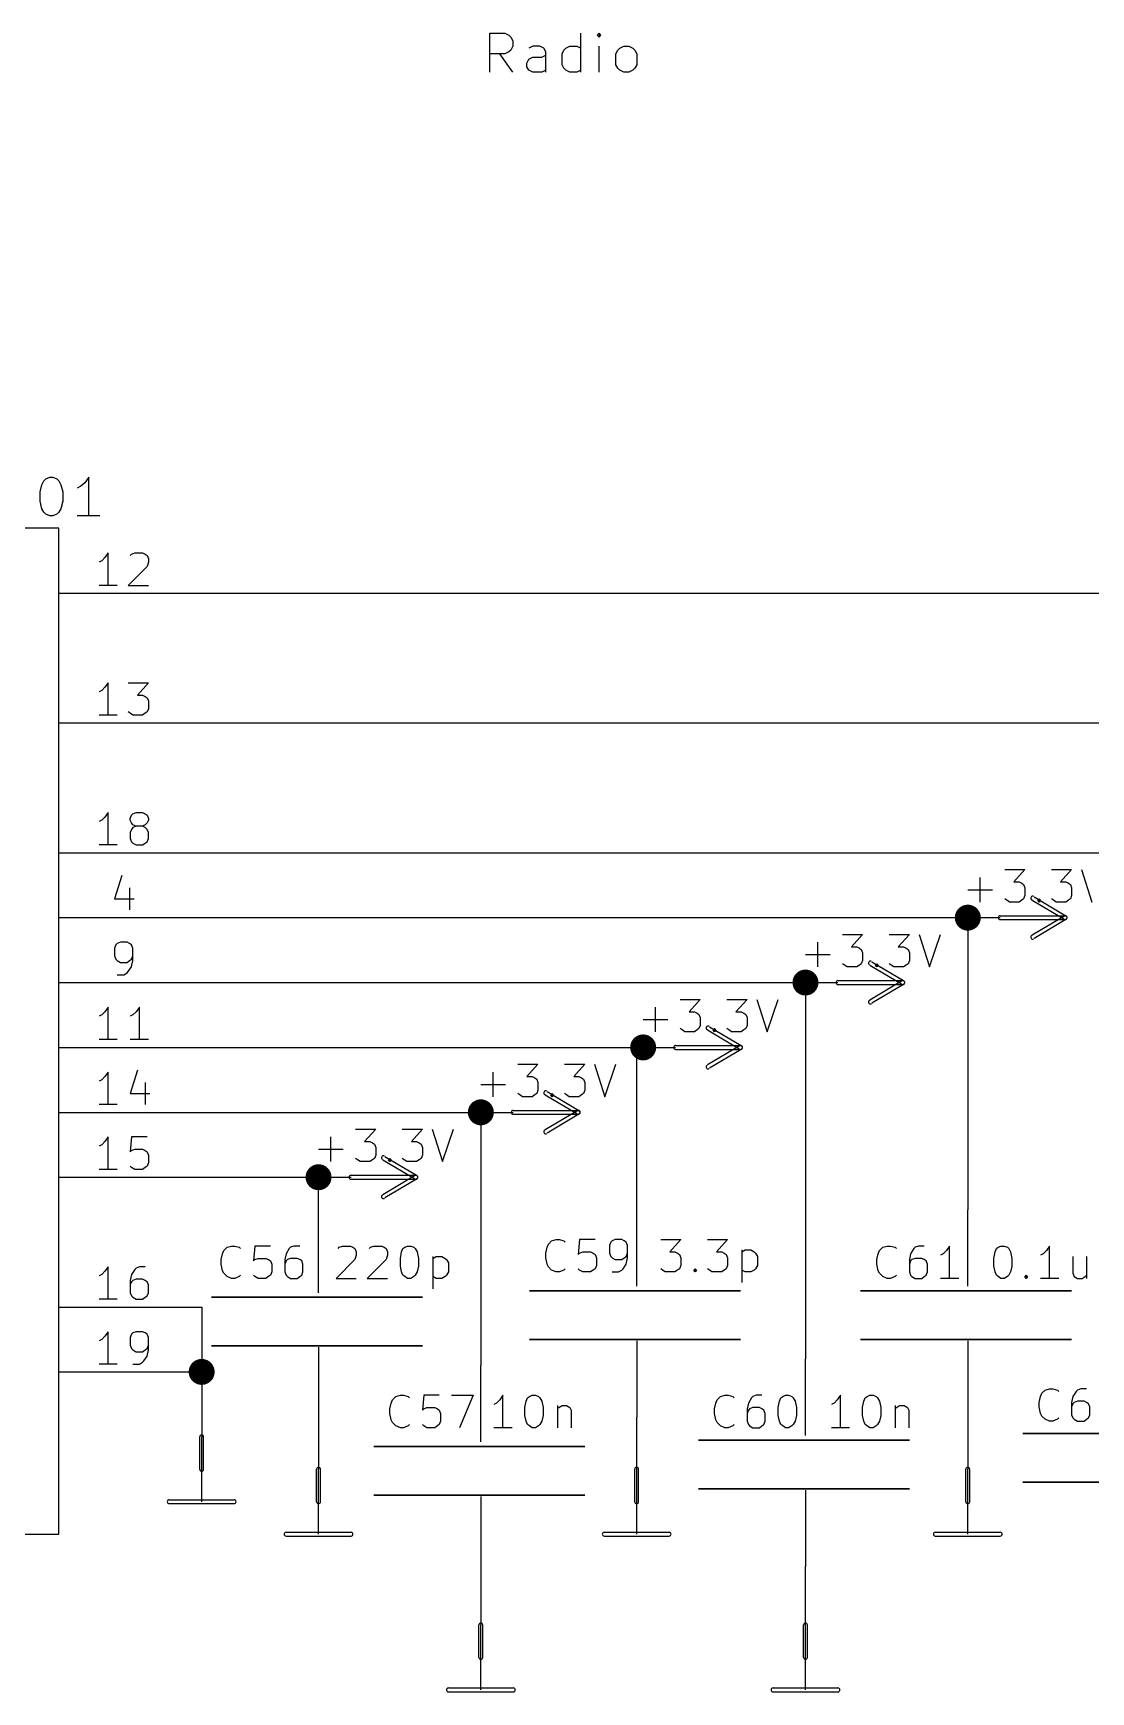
# Model space of a CAD drawing. Extents: x 12 to 829, y -582 to -12.
# Drawn here: x 515.4 to 556.8, y -83.6 to -18.7 of the extents above; entities that cross this region are included whole.
import ezdxf

# ---------------------------------------------------------------- set-up
doc = ezdxf.new("R2010")
doc.units = 0
doc.header["$MEASUREMENT"] = 0
doc.layers.add('BLACK', color=7, linetype='CONTINUOUS')

msp = doc.modelspace()

# ---------------------------------------------------------------- linework, layer by layer
at = {"layer": 'Black'}
for p, q in [((533.248, -20.2438), (533.248, -18.7198)), ((533.248, -18.7198), (533.832, -18.7198)), ((533.832, -18.7198), (533.984, -18.796)), ((533.984, -18.796), (534.06, -18.8722)), ((536.804, -20.2438), (536.804, -18.7198)), ((537.515, -18.7198), (537.439, -18.796)), ((537.439, -18.796), (537.515, -18.8722)), ((537.591, -18.796), (537.515, -18.7198)), ((537.515, -18.7198), (537.515, -18.8722)), ((537.515, -18.8722), (537.591, -18.796)), ((533.984, -19.4564), (533.832, -19.5326)), ((534.06, -19.3802), (533.984, -19.4564)), ((534.06, -18.8722), (534.137, -19.0246)), ((534.137, -19.2278), (534.06, -19.3802)), ((534.137, -19.0246), (534.137, -19.2278)), ((534.924, -19.2278), (534.772, -19.304)), ((535.203, -19.2278), (534.924, -19.2278)), ((535.356, -19.304), (535.203, -19.2278)), ((535.432, -19.4564), (535.356, -19.304)), ((535.432, -20.2438), (535.432, -19.4564)), ((536.067, -19.5326), (536.143, -19.3802)), ((536.143, -19.3802), (536.219, -19.304)), ((536.219, -19.304), (536.372, -19.2278)), ((536.372, -19.2278), (536.651, -19.2278)), ((536.651, -19.2278), (536.804, -19.304)), ((537.515, -20.2438), (537.515, -19.2278)), ((538.175, -19.5326), (538.251, -19.3802)), ((538.251, -19.3802), (538.328, -19.304)), ((538.328, -19.304), (538.48, -19.2278)), ((538.48, -19.2278), (538.683, -19.2278)), ((538.683, -19.2278), (538.836, -19.304)), ((538.836, -19.304), (538.912, -19.3802)), ((538.912, -19.3802), (538.988, -19.5326)), ((533.832, -19.5326), (533.248, -19.5326)), ((534.137, -20.2438), (533.629, -19.5326)), ((534.695, -19.8882), (534.772, -19.7358)), ((534.695, -20.0406), (534.695, -19.8882)), ((534.772, -20.1676), (534.695, -20.0406)), ((534.772, -19.7358), (534.924, -19.6596)), ((534.924, -19.6596), (535.28, -19.6596)), ((535.28, -19.6596), (535.432, -19.5834)), ((536.067, -19.9644), (536.067, -19.5326)), ((536.143, -20.0914), (536.067, -19.9644)), ((536.219, -20.1676), (536.143, -20.0914)), ((538.175, -19.9644), (538.175, -19.5326)), ((538.251, -20.0914), (538.175, -19.9644)), ((538.328, -20.1676), (538.251, -20.0914)), ((538.912, -20.0914), (538.836, -20.1676)), ((538.988, -19.9644), (538.912, -20.0914)), ((538.988, -19.5326), (538.988, -19.9644)), ((534.924, -20.2438), (534.772, -20.1676)), ((535.28, -20.2438), (534.924, -20.2438)), ((535.432, -20.1676), (535.28, -20.2438)), ((536.372, -20.2438), (536.219, -20.1676)), ((536.651, -20.2438), (536.372, -20.2438)), ((536.804, -20.1676), (536.651, -20.2438)), ((538.48, -20.2438), (538.328, -20.1676)), ((538.683, -20.2438), (538.48, -20.2438)), ((538.836, -20.1676), (538.683, -20.2438)), ((515.722, -36.3982), (515.798, -36.2458)), ((515.798, -36.2458), (515.874, -36.1696)), ((515.874, -36.1696), (516.026, -36.0934)), ((516.026, -36.0934), (516.153, -36.0934)), ((516.153, -36.0934), (516.306, -36.1696)), ((516.306, -36.1696), (516.382, -36.2458)), ((516.382, -36.2458), (516.458, -36.3982)), ((517.398, -36.322), (517.246, -36.449)), ((517.55, -36.0934), (517.398, -36.322)), ((517.55, -37.6174), (517.55, -36.0934)), ((515.645, -36.6776), (515.722, -36.3982)), ((515.645, -37.0332), (515.645, -36.6776)), ((516.458, -36.3982), (516.534, -36.6776)), ((516.534, -36.6776), (516.534, -37.0332)), ((517.246, -36.449), (517.093, -36.5252)), ((515.722, -37.338), (515.645, -37.0332)), ((515.798, -37.465), (515.722, -37.338)), ((515.874, -37.5412), (515.798, -37.465)), ((516.026, -37.6174), (515.874, -37.5412)), ((516.153, -37.6174), (516.026, -37.6174)), ((516.306, -37.5412), (516.153, -37.6174)), ((516.382, -37.465), (516.306, -37.5412)), ((516.458, -37.338), (516.382, -37.465)), ((516.534, -37.0332), (516.458, -37.338)), ((517.982, -37.6174), (517.093, -37.6174)), ((516.382, -38.1), (492.252, -38.1)), ((516.382, -77.47), (516.382, -38.1)), ((518.058, -39.37), (517.957, -39.4208)), ((518.185, -39.243), (518.058, -39.37)), ((518.312, -39.0652), (518.185, -39.243)), ((518.312, -40.3352), (518.312, -39.0652)), ((519.836, -39.5986), (519.1, -40.3352)), ((519.176, -39.1668), (519.227, -39.116)), ((519.227, -39.116), (519.354, -39.0652)), ((519.354, -39.0652), (519.659, -39.0652)), ((519.659, -39.0652), (519.76, -39.116)), ((519.76, -39.116), (519.836, -39.1668)), ((519.836, -39.1668), (519.887, -39.2938)), ((519.887, -39.4208), (519.836, -39.5986)), ((519.887, -39.2938), (519.887, -39.4208)), ((516.382, -40.64), (521.462, -40.64)), ((518.668, -40.3352), (517.957, -40.3352)), ((519.1, -40.3352), (519.887, -40.3352)), ((521.462, -40.64), (564.642, -40.64)), ((518.312, -44.1452), (518.185, -44.323)), ((518.312, -45.4152), (518.312, -44.1452)), ((519.1, -44.1452), (519.887, -44.1452)), ((519.887, -44.1452), (519.455, -44.6278)), ((518.058, -44.45), (517.957, -44.5008)), ((518.185, -44.323), (518.058, -44.45)), ((519.455, -44.6278), (519.659, -44.6278)), ((519.659, -44.6278), (519.76, -44.6786)), ((519.76, -44.6786), (519.836, -44.7294)), ((519.836, -44.7294), (519.887, -44.8564)), ((518.668, -45.4152), (517.957, -45.4152)), ((519.176, -45.339), (519.1, -45.2882)), ((519.278, -45.4152), (519.176, -45.339)), ((519.659, -45.4152), (519.278, -45.4152)), ((519.76, -45.339), (519.659, -45.4152)), ((519.836, -45.2882), (519.76, -45.339)), ((519.887, -45.1612), (519.836, -45.2882)), ((519.887, -44.8564), (519.887, -45.1612)), ((516.382, -45.72), (521.462, -45.72)), ((521.462, -45.72), (564.642, -45.72)), ((518.312, -49.2252), (518.185, -49.403)), ((518.312, -50.4952), (518.312, -49.2252)), ((519.176, -49.4538), (519.227, -49.3268)), ((519.227, -49.3268), (519.278, -49.276)), ((519.278, -49.276), (519.405, -49.2252)), ((519.405, -49.2252), (519.659, -49.2252)), ((519.659, -49.2252), (519.76, -49.276)), ((519.76, -49.276), (519.836, -49.3268)), ((519.836, -49.3268), (519.887, -49.4538)), ((518.058, -49.53), (517.957, -49.5808)), ((518.185, -49.403), (518.058, -49.53)), ((519.176, -49.53), (519.176, -49.4538)), ((519.227, -49.6316), (519.176, -49.53)), ((519.227, -49.8856), (519.176, -50.0126)), ((519.278, -49.7078), (519.227, -49.6316)), ((519.278, -49.8094), (519.227, -49.8856)), ((519.405, -49.7586), (519.278, -49.7078)), ((519.405, -49.7586), (519.278, -49.8094)), ((519.659, -49.7586), (519.405, -49.7586)), ((519.76, -49.7078), (519.659, -49.7586)), ((519.76, -49.8094), (519.659, -49.7586)), ((519.836, -49.6316), (519.76, -49.7078)), ((519.836, -49.8856), (519.76, -49.8094)), ((519.887, -49.53), (519.836, -49.6316)), ((519.887, -50.0126), (519.836, -49.8856)), ((519.887, -49.4538), (519.887, -49.53)), ((518.668, -50.4952), (517.957, -50.4952)), ((519.176, -50.0126), (519.176, -50.2412)), ((519.176, -50.2412), (519.227, -50.3682)), ((519.227, -50.3682), (519.278, -50.419)), ((519.278, -50.419), (519.405, -50.4952)), ((519.405, -50.4952), (519.659, -50.4952)), ((519.659, -50.4952), (519.76, -50.419)), ((519.76, -50.419), (519.836, -50.3682)), ((519.836, -50.3682), (519.887, -50.2412)), ((519.887, -50.2412), (519.887, -50.0126)), ((516.382, -50.8), (521.462, -50.8)), ((521.462, -50.8), (559.562, -50.8)), ((518.846, -51.689), (518.566, -52.6034)), ((552.425, -52.7304), (552.425, -51.7652)), ((553.39, -51.4604), (554.177, -51.4604)), ((554.177, -51.4604), (553.745, -51.943)), ((555.219, -51.4604), (556.006, -51.4604)), ((556.006, -51.4604), (555.574, -51.943)), ((556.387, -51.4604), (556.793, -52.7304)), ((519.151, -52.1716), (519.151, -53.0352)), ((551.942, -52.2478), (552.907, -52.2478)), ((553.745, -51.943), (553.949, -51.943)), ((553.949, -51.943), (554.05, -51.9938)), ((554.05, -51.9938), (554.126, -52.0446)), ((554.126, -52.0446), (554.177, -52.1716)), ((554.177, -52.4764), (554.126, -52.6034)), ((554.177, -52.1716), (554.177, -52.4764)), ((554.533, -52.5272), (555.777, -53.2638)), ((555.574, -51.943), (555.777, -51.943)), ((555.777, -51.943), (555.879, -51.9938)), ((555.879, -51.9938), (555.955, -52.0446)), ((555.955, -52.0446), (556.006, -52.1716)), ((556.006, -52.4764), (555.955, -52.6034)), ((556.006, -52.1716), (556.006, -52.4764)), ((518.566, -52.6034), (519.328, -52.6034)), ((553.466, -52.6542), (553.39, -52.6034)), ((553.568, -52.7304), (553.466, -52.6542)), ((553.949, -52.7304), (553.568, -52.7304)), ((554.05, -52.6542), (553.949, -52.7304)), ((554.126, -52.6034), (554.05, -52.6542)), ((554.457, -52.6542), (555.701, -53.3908)), ((554.685, -52.6542), (554.736, -52.6034)), ((554.736, -52.7304), (554.685, -52.6542)), ((554.736, -52.6034), (554.787, -52.6542)), ((554.736, -52.6034), (554.736, -52.7304)), ((554.787, -52.6542), (554.736, -52.7304)), ((555.295, -52.6542), (555.219, -52.6034)), ((555.396, -52.7304), (555.295, -52.6542)), ((555.777, -52.7304), (555.396, -52.7304)), ((555.879, -52.6542), (555.777, -52.7304)), ((555.955, -52.6034), (555.879, -52.6542)), ((516.382, -53.34), (521.462, -53.34)), ((521.462, -53.34), (553.212, -53.34)), ((551.942, -53.34), (551.942, -64.77)), ((553.212, -53.2638), (555.752, -53.2638)), ((553.212, -53.4162), (555.752, -53.4162)), ((555.701, -53.2892), (554.457, -54.0258)), ((555.777, -53.4162), (554.533, -54.1528)), ((518.617, -54.4068), (518.566, -54.5338)), ((518.566, -54.5338), (518.566, -54.8386)), ((518.668, -54.356), (518.617, -54.4068)), ((518.795, -54.3052), (518.668, -54.356)), ((519.049, -54.3052), (518.795, -54.3052)), ((519.151, -54.356), (519.049, -54.3052)), ((519.227, -54.4068), (519.151, -54.356)), ((519.278, -54.5338), (519.227, -54.4068)), ((519.278, -55.0164), (519.278, -54.5338)), ((546.075, -55.2704), (546.075, -54.3052)), ((547.04, -54.0004), (547.827, -54.0004)), ((547.827, -54.0004), (547.395, -54.483)), ((547.395, -54.483), (547.599, -54.483)), ((547.599, -54.483), (547.7, -54.5338)), ((547.7, -54.5338), (547.776, -54.5846)), ((548.869, -54.0004), (549.656, -54.0004)), ((549.656, -54.0004), (549.224, -54.483)), ((549.224, -54.483), (549.427, -54.483)), ((549.427, -54.483), (549.529, -54.5338)), ((549.529, -54.5338), (549.605, -54.5846)), ((550.037, -54.0004), (550.443, -55.2704)), ((550.443, -55.2704), (550.875, -54.0004)), ((518.566, -54.8386), (518.617, -54.9656)), ((518.617, -54.9656), (518.668, -55.0164)), ((518.668, -55.0164), (518.795, -55.0926)), ((518.795, -55.0926), (519.049, -55.0926)), ((519.049, -55.0926), (519.151, -55.0164)), ((519.151, -55.0164), (519.227, -54.9656)), ((519.227, -54.9656), (519.278, -54.8386)), ((519.227, -55.2704), (519.278, -55.0164)), ((545.592, -54.7878), (546.557, -54.7878)), ((547.116, -55.1942), (547.04, -55.1434)), ((547.776, -55.1434), (547.7, -55.1942)), ((547.776, -54.5846), (547.827, -54.7116)), ((547.827, -55.0164), (547.776, -55.1434)), ((547.827, -54.7116), (547.827, -55.0164)), ((548.183, -55.0672), (549.427, -55.8038)), ((548.335, -55.1942), (548.386, -55.1434)), ((548.386, -55.1434), (548.437, -55.1942)), ((548.386, -55.1434), (548.386, -55.2704)), ((548.945, -55.1942), (548.869, -55.1434)), ((549.605, -55.1434), (549.529, -55.1942)), ((549.605, -54.5846), (549.656, -54.7116)), ((549.656, -55.0164), (549.605, -55.1434)), ((549.656, -54.7116), (549.656, -55.0164)), ((518.668, -55.5752), (518.922, -55.5752)), ((518.922, -55.5752), (519.049, -55.499)), ((519.049, -55.499), (519.1, -55.4482)), ((519.1, -55.4482), (519.227, -55.2704)), ((546.862, -55.8038), (549.402, -55.8038)), ((547.218, -55.2704), (547.116, -55.1942)), ((547.599, -55.2704), (547.218, -55.2704)), ((547.7, -55.1942), (547.599, -55.2704)), ((548.107, -55.1942), (549.351, -55.9308)), ((549.351, -55.8292), (548.107, -56.5658)), ((548.386, -55.2704), (548.335, -55.1942)), ((548.437, -55.1942), (548.386, -55.2704)), ((549.046, -55.2704), (548.945, -55.1942)), ((549.427, -55.2704), (549.046, -55.2704)), ((549.529, -55.1942), (549.427, -55.2704)), ((516.382, -55.88), (521.462, -55.88)), ((521.462, -55.88), (546.862, -55.88)), ((545.592, -55.88), (545.592, -70.612)), ((546.862, -55.9562), (549.402, -55.9562)), ((549.427, -55.9562), (548.183, -56.6928)), ((518.185, -57.023), (518.058, -57.15)), ((518.312, -56.8452), (518.185, -57.023)), ((518.312, -58.1152), (518.312, -56.8452)), ((519.405, -57.023), (519.278, -57.15)), ((519.532, -56.8452), (519.405, -57.023)), ((519.532, -58.1152), (519.532, -56.8452)), ((539.725, -57.8104), (539.725, -56.8452)), ((540.69, -56.5404), (541.477, -56.5404)), ((541.477, -56.5404), (541.045, -57.023)), ((541.045, -57.023), (541.249, -57.023)), ((541.249, -57.023), (541.35, -57.0738)), ((541.35, -57.0738), (541.426, -57.1246)), ((541.426, -57.1246), (541.477, -57.2516)), ((542.519, -56.5404), (543.306, -56.5404)), ((543.306, -56.5404), (542.874, -57.023)), ((542.874, -57.023), (543.077, -57.023)), ((543.077, -57.023), (543.179, -57.0738)), ((543.179, -57.0738), (543.255, -57.1246)), ((543.255, -57.1246), (543.306, -57.2516)), ((543.687, -56.5404), (544.093, -57.8104)), ((544.093, -57.8104), (544.525, -56.5404)), ((518.058, -57.15), (517.957, -57.2008)), ((519.278, -57.15), (519.176, -57.2008)), ((539.242, -57.3278), (540.207, -57.3278)), ((540.766, -57.7342), (540.69, -57.6834)), ((540.868, -57.8104), (540.766, -57.7342)), ((541.35, -57.7342), (541.249, -57.8104)), ((541.426, -57.6834), (541.35, -57.7342)), ((541.477, -57.5564), (541.426, -57.6834)), ((541.477, -57.2516), (541.477, -57.5564)), ((541.757, -57.7342), (543.001, -58.4708)), ((541.833, -57.6072), (543.077, -58.3438)), ((541.985, -57.7342), (542.036, -57.6834)), ((542.036, -57.8104), (541.985, -57.7342)), ((542.036, -57.6834), (542.087, -57.7342)), ((542.036, -57.6834), (542.036, -57.8104)), ((542.087, -57.7342), (542.036, -57.8104)), ((542.595, -57.7342), (542.519, -57.6834)), ((542.696, -57.8104), (542.595, -57.7342)), ((543.179, -57.7342), (543.077, -57.8104)), ((543.255, -57.6834), (543.179, -57.7342)), ((543.306, -57.5564), (543.255, -57.6834)), ((543.306, -57.2516), (543.306, -57.5564)), ((516.382, -58.42), (521.462, -58.42)), ((518.668, -58.1152), (517.957, -58.1152)), ((519.887, -58.1152), (519.176, -58.1152)), ((521.462, -58.42), (540.512, -58.42)), ((538.988, -64.77), (538.988, -58.42)), ((538.988, -58.42), (539.242, -58.42)), ((540.512, -58.3438), (543.052, -58.3438)), ((541.249, -57.8104), (540.868, -57.8104)), ((543.001, -58.3692), (541.757, -59.1058)), ((543.077, -57.8104), (542.696, -57.8104)), ((540.512, -58.4962), (543.052, -58.4962)), ((543.077, -58.4962), (541.833, -59.2328)), ((518.058, -59.69), (517.957, -59.7408)), ((518.185, -59.563), (518.058, -59.69)), ((518.312, -59.3852), (518.185, -59.563)), ((518.312, -60.6552), (518.312, -59.3852)), ((519.455, -59.309), (519.176, -60.2234)), ((533.375, -60.3504), (533.375, -59.3852)), ((534.34, -59.0804), (535.127, -59.0804)), ((535.127, -59.0804), (534.695, -59.563)), ((534.695, -59.563), (534.899, -59.563)), ((534.899, -59.563), (535, -59.6138)), ((535, -59.6138), (535.076, -59.6646)), ((535.076, -59.6646), (535.127, -59.7916)), ((536.169, -59.0804), (536.956, -59.0804)), ((536.956, -59.0804), (536.524, -59.563)), ((536.524, -59.563), (536.727, -59.563)), ((536.727, -59.563), (536.829, -59.6138)), ((536.829, -59.6138), (536.905, -59.6646)), ((536.905, -59.6646), (536.956, -59.7916)), ((537.337, -59.0804), (537.743, -60.3504)), ((537.743, -60.3504), (538.175, -59.0804)), ((519.176, -60.2234), (519.938, -60.2234)), ((519.76, -59.7916), (519.76, -60.6552)), ((532.892, -59.8678), (533.857, -59.8678)), ((534.416, -60.2742), (534.34, -60.2234)), ((534.518, -60.3504), (534.416, -60.2742)), ((534.899, -60.3504), (534.518, -60.3504)), ((535, -60.2742), (534.899, -60.3504)), ((535.076, -60.2234), (535, -60.2742)), ((535.127, -60.0964), (535.076, -60.2234)), ((535.127, -59.7916), (535.127, -60.0964)), ((535.407, -60.2742), (536.651, -61.0108)), ((535.483, -60.1472), (536.727, -60.8838)), ((535.635, -60.2742), (535.686, -60.2234)), ((535.686, -60.3504), (535.635, -60.2742)), ((535.686, -60.2234), (535.737, -60.2742)), ((535.686, -60.2234), (535.686, -60.3504)), ((535.737, -60.2742), (535.686, -60.3504)), ((536.245, -60.2742), (536.169, -60.2234)), ((536.346, -60.3504), (536.245, -60.2742)), ((536.727, -60.3504), (536.346, -60.3504)), ((536.829, -60.2742), (536.727, -60.3504)), ((536.905, -60.2234), (536.829, -60.2742)), ((536.956, -60.0964), (536.905, -60.2234)), ((536.956, -59.7916), (536.956, -60.0964)), ((516.382, -60.96), (521.462, -60.96)), ((518.668, -60.6552), (517.957, -60.6552)), ((521.462, -60.96), (534.162, -60.96)), ((532.892, -60.96), (532.892, -70.866)), ((534.162, -60.8838), (536.702, -60.8838)), ((536.651, -60.9092), (535.407, -61.6458)), ((527.99, -61.6204), (528.777, -61.6204)), ((528.777, -61.6204), (528.345, -62.103)), ((529.819, -61.6204), (530.606, -61.6204)), ((530.606, -61.6204), (530.174, -62.103)), ((530.987, -61.6204), (531.393, -62.8904)), ((531.393, -62.8904), (531.825, -61.6204)), ((534.162, -61.0362), (536.702, -61.0362)), ((536.727, -61.0362), (535.483, -61.7728)), ((518.058, -62.23), (517.957, -62.2808)), ((518.185, -62.103), (518.058, -62.23)), ((518.312, -61.9252), (518.185, -62.103)), ((518.312, -63.1952), (518.312, -61.9252)), ((519.227, -61.9252), (519.176, -62.5094)), ((519.836, -61.9252), (519.227, -61.9252)), ((527.025, -62.8904), (527.025, -61.9252)), ((528.345, -62.103), (528.549, -62.103)), ((528.549, -62.103), (528.65, -62.1538)), ((528.65, -62.1538), (528.726, -62.2046)), ((528.726, -62.2046), (528.777, -62.3316)), ((530.174, -62.103), (530.377, -62.103)), ((530.377, -62.103), (530.479, -62.1538)), ((530.479, -62.1538), (530.555, -62.2046)), ((530.555, -62.2046), (530.606, -62.3316)), ((519.176, -62.5094), (519.227, -62.4586)), ((519.227, -62.4586), (519.354, -62.4078)), ((519.354, -62.4078), (519.659, -62.4078)), ((519.659, -62.4078), (519.76, -62.4586)), ((519.76, -62.4586), (519.836, -62.5094)), ((519.836, -62.5094), (519.887, -62.6364)), ((519.887, -62.9412), (519.836, -63.0682)), ((519.887, -62.6364), (519.887, -62.9412)), ((526.542, -62.4078), (527.507, -62.4078)), ((528.066, -62.8142), (527.99, -62.7634)), ((528.168, -62.8904), (528.066, -62.8142)), ((528.549, -62.8904), (528.168, -62.8904)), ((528.65, -62.8142), (528.549, -62.8904)), ((528.726, -62.7634), (528.65, -62.8142)), ((528.777, -62.6364), (528.726, -62.7634)), ((528.777, -62.3316), (528.777, -62.6364)), ((529.057, -62.8142), (530.301, -63.5508)), ((529.133, -62.6872), (530.377, -63.4238)), ((529.285, -62.8142), (529.336, -62.7634)), ((529.336, -62.8904), (529.285, -62.8142)), ((529.336, -62.7634), (529.387, -62.8142)), ((529.336, -62.7634), (529.336, -62.8904)), ((529.387, -62.8142), (529.336, -62.8904)), ((529.895, -62.8142), (529.819, -62.7634)), ((529.996, -62.8904), (529.895, -62.8142)), ((530.377, -62.8904), (529.996, -62.8904)), ((530.479, -62.8142), (530.377, -62.8904)), ((530.555, -62.7634), (530.479, -62.8142)), ((530.606, -62.6364), (530.555, -62.7634)), ((530.606, -62.3316), (530.606, -62.6364)), ((516.382, -63.5), (521.462, -63.5)), ((518.668, -63.1952), (517.957, -63.1952)), ((519.227, -63.119), (519.176, -63.0682)), ((519.354, -63.1952), (519.227, -63.119)), ((519.659, -63.1952), (519.354, -63.1952)), ((519.76, -63.119), (519.659, -63.1952)), ((519.836, -63.0682), (519.76, -63.119)), ((521.462, -63.5), (527.812, -63.5)), ((526.542, -65.024), (526.542, -63.5)), ((527.812, -63.4238), (530.352, -63.4238)), ((527.812, -63.5762), (530.352, -63.5762)), ((530.301, -63.4492), (529.057, -64.1858)), ((530.377, -63.5762), (529.133, -64.3128)), ((538.988, -67.7672), (538.988, -64.77)), ((551.942, -67.7672), (551.942, -64.77)), ((526.542, -68.0212), (526.542, -65.024)), ((522.961, -66.2432), (523.138, -66.1924)), ((523.138, -66.1924), (523.265, -66.1924)), ((523.265, -66.1924), (523.443, -66.2432)), ((524.053, -66.1924), (524.002, -66.7766)), ((524.662, -66.1924), (524.053, -66.1924)), ((525.577, -66.1924), (525.45, -66.2432)), ((525.805, -66.1924), (525.577, -66.1924)), ((527.355, -66.2432), (527.482, -66.1924)), ((527.482, -66.1924), (527.787, -66.1924)), ((527.787, -66.1924), (527.888, -66.2432)), ((528.574, -66.2432), (528.701, -66.1924)), ((528.701, -66.1924), (529.006, -66.1924)), ((529.006, -66.1924), (529.107, -66.2432)), ((529.92, -66.2432), (530.022, -66.1924)), ((530.022, -66.1924), (530.149, -66.1924)), ((530.149, -66.1924), (530.276, -66.2432)), ((535.483, -66.2432), (535.534, -66.1162)), ((535.534, -66.1162), (535.661, -65.9892)), ((535.661, -65.9892), (535.838, -65.9384)), ((535.838, -65.9384), (535.965, -65.9384)), ((535.965, -65.9384), (536.143, -65.9892)), ((536.143, -65.9892), (536.194, -66.04)), ((536.753, -65.9384), (536.702, -66.5226)), ((537.362, -65.9384), (536.753, -65.9384)), ((537.972, -66.04), (537.921, -66.167)), ((537.921, -66.167), (537.921, -66.4718)), ((538.023, -65.9892), (537.972, -66.04)), ((538.15, -65.9384), (538.023, -65.9892)), ((538.404, -65.9384), (538.15, -65.9384)), ((538.505, -65.9892), (538.404, -65.9384)), ((538.582, -66.04), (538.505, -65.9892)), ((538.632, -66.167), (538.582, -66.04)), ((538.632, -66.6496), (538.632, -66.167)), ((539.928, -65.9384), (540.715, -65.9384)), ((540.715, -65.9384), (540.283, -66.421)), ((541.757, -65.9384), (542.544, -65.9384)), ((542.544, -65.9384), (542.112, -66.421)), ((548.615, -66.2432), (548.792, -66.1924)), ((548.792, -66.1924), (548.919, -66.1924)), ((548.919, -66.1924), (549.097, -66.2432)), ((550.012, -66.1924), (549.885, -66.2432)), ((550.24, -66.1924), (550.012, -66.1924)), ((551.231, -66.1924), (551.104, -66.3702)), ((551.231, -67.4624), (551.231, -66.1924)), ((553.136, -66.2432), (553.237, -66.1924)), ((553.237, -66.1924), (553.364, -66.1924)), ((553.364, -66.1924), (553.491, -66.2432)), ((555.142, -66.1924), (555.015, -66.3702)), ((555.142, -67.4624), (555.142, -66.1924)), ((522.732, -66.7258), (522.783, -66.4972)), ((522.732, -66.9036), (522.732, -66.7258)), ((522.783, -66.4972), (522.834, -66.3702)), ((522.834, -66.3702), (522.961, -66.2432)), ((523.443, -66.2432), (523.494, -66.294)), ((524.002, -66.7766), (524.053, -66.7258)), ((524.053, -66.7258), (524.18, -66.675)), ((524.18, -66.675), (524.485, -66.675)), ((524.485, -66.675), (524.586, -66.7258)), ((524.586, -66.7258), (524.662, -66.7766)), ((524.662, -66.7766), (524.713, -66.9036)), ((525.272, -66.4972), (525.221, -66.7258)), ((525.221, -66.7258), (525.221, -67.2084)), ((525.272, -66.7766), (525.221, -66.9036)), ((525.399, -66.294), (525.272, -66.4972)), ((525.323, -66.7258), (525.272, -66.7766)), ((525.45, -66.675), (525.323, -66.7258)), ((525.45, -66.2432), (525.399, -66.294)), ((525.704, -66.675), (525.45, -66.675)), ((525.805, -66.7258), (525.704, -66.675)), ((525.882, -66.7766), (525.805, -66.7258)), ((525.932, -66.9036), (525.882, -66.7766)), ((527.964, -66.7258), (527.228, -67.4624)), ((527.304, -66.294), (527.355, -66.2432)), ((527.888, -66.2432), (527.964, -66.294)), ((527.964, -66.294), (528.015, -66.421)), ((528.015, -66.548), (527.964, -66.7258)), ((528.015, -66.421), (528.015, -66.548)), ((529.184, -66.7258), (528.447, -67.4624)), ((528.523, -66.294), (528.574, -66.2432)), ((529.107, -66.2432), (529.184, -66.294)), ((529.184, -66.294), (529.234, -66.421)), ((529.234, -66.548), (529.184, -66.7258)), ((529.234, -66.421), (529.234, -66.548)), ((529.742, -66.675), (529.793, -66.421)), ((529.742, -66.9798), (529.742, -66.675)), ((529.793, -66.421), (529.844, -66.294)), ((529.844, -66.294), (529.92, -66.2432)), ((530.276, -66.2432), (530.327, -66.294)), ((530.327, -66.294), (530.403, -66.421)), ((530.403, -66.421), (530.454, -66.675)), ((530.454, -66.675), (530.454, -66.9798)), ((531.012, -66.5988), (531.012, -67.8688)), ((531.012, -66.675), (531.139, -66.5988)), ((531.139, -66.5988), (531.368, -66.5988)), ((531.368, -66.5988), (531.495, -66.675)), ((531.495, -66.675), (531.546, -66.7258)), ((531.546, -66.7258), (531.622, -66.8528)), ((531.622, -66.8528), (531.622, -67.2084)), ((535.432, -66.4718), (535.483, -66.2432)), ((535.432, -66.6496), (535.432, -66.4718)), ((535.483, -66.9036), (535.432, -66.6496)), ((536.702, -66.5226), (536.753, -66.4718)), ((536.753, -66.4718), (536.88, -66.421)), ((536.88, -66.421), (537.185, -66.421)), ((537.185, -66.421), (537.286, -66.4718)), ((537.286, -66.4718), (537.362, -66.5226)), ((537.362, -66.5226), (537.413, -66.6496)), ((537.413, -66.6496), (537.413, -66.9544)), ((537.921, -66.4718), (537.972, -66.5988)), ((537.972, -66.5988), (538.023, -66.6496)), ((538.023, -66.6496), (538.15, -66.7258)), ((538.15, -66.7258), (538.404, -66.7258)), ((538.404, -66.7258), (538.505, -66.6496)), ((538.505, -66.6496), (538.582, -66.5988)), ((538.582, -66.5988), (538.632, -66.4718)), ((538.582, -66.9036), (538.632, -66.6496)), ((540.283, -66.421), (540.487, -66.421)), ((540.487, -66.421), (540.588, -66.4718)), ((540.588, -66.4718), (540.664, -66.5226)), ((540.664, -66.5226), (540.715, -66.6496)), ((540.715, -66.6496), (540.715, -66.9544)), ((542.112, -66.421), (542.315, -66.421)), ((542.315, -66.421), (542.417, -66.4718)), ((542.417, -66.4718), (542.493, -66.5226)), ((542.493, -66.5226), (542.544, -66.6496)), ((542.544, -66.6496), (542.544, -66.9544)), ((543.103, -66.3448), (543.103, -67.6148)), ((543.103, -66.421), (543.23, -66.3448)), ((543.23, -66.3448), (543.458, -66.3448)), ((543.458, -66.3448), (543.585, -66.421)), ((543.585, -66.421), (543.636, -66.4718)), ((543.636, -66.4718), (543.712, -66.5988)), ((543.712, -66.5988), (543.712, -66.9544)), ((548.386, -66.7258), (548.437, -66.4972)), ((548.386, -66.9036), (548.386, -66.7258)), ((548.437, -66.4972), (548.488, -66.3702)), ((548.488, -66.3702), (548.615, -66.2432)), ((549.097, -66.2432), (549.148, -66.294)), ((549.707, -66.4972), (549.656, -66.7258)), ((549.656, -66.7258), (549.656, -67.2084)), ((549.707, -66.7766), (549.656, -66.9036)), ((549.834, -66.294), (549.707, -66.4972)), ((549.758, -66.7258), (549.707, -66.7766)), ((549.885, -66.675), (549.758, -66.7258)), ((549.885, -66.2432), (549.834, -66.294)), ((550.139, -66.675), (549.885, -66.675)), ((550.24, -66.7258), (550.139, -66.675)), ((550.316, -66.7766), (550.24, -66.7258)), ((550.367, -66.9036), (550.316, -66.7766)), ((550.977, -66.4972), (550.875, -66.548)), ((551.104, -66.3702), (550.977, -66.4972)), ((552.958, -66.675), (553.009, -66.421)), ((552.958, -66.9798), (552.958, -66.675)), ((553.009, -66.421), (553.06, -66.294)), ((553.06, -66.294), (553.136, -66.2432)), ((553.491, -66.2432), (553.542, -66.294)), ((553.542, -66.294), (553.618, -66.421)), ((553.618, -66.421), (553.669, -66.675)), ((553.669, -66.675), (553.669, -66.9798)), ((554.888, -66.4972), (554.787, -66.548)), ((555.015, -66.3702), (554.888, -66.4972)), ((556.057, -66.5988), (556.057, -67.2592)), ((556.59, -66.5988), (556.59, -67.4624)), ((518.058, -67.31), (517.957, -67.3608)), ((518.185, -67.183), (518.058, -67.31)), ((518.312, -67.0052), (518.185, -67.183)), ((518.312, -68.2752), (518.312, -67.0052)), ((519.227, -67.31), (519.176, -67.5386)), ((519.354, -67.1068), (519.227, -67.31)), ((519.405, -67.4878), (519.278, -67.5386)), ((519.405, -67.056), (519.354, -67.1068)), ((519.532, -67.0052), (519.405, -67.056)), ((519.659, -67.4878), (519.405, -67.4878)), ((519.76, -67.0052), (519.532, -67.0052)), ((519.76, -67.5386), (519.659, -67.4878)), ((522.783, -67.1576), (522.732, -66.9036)), ((522.834, -67.2592), (522.783, -67.1576)), ((522.961, -67.3862), (522.834, -67.2592)), ((523.138, -67.4624), (522.961, -67.3862)), ((523.265, -67.4624), (523.138, -67.4624)), ((523.443, -67.3862), (523.265, -67.4624)), ((523.494, -67.3354), (523.443, -67.3862)), ((524.053, -67.3862), (524.002, -67.3354)), ((524.18, -67.4624), (524.053, -67.3862)), ((524.485, -67.4624), (524.18, -67.4624)), ((524.586, -67.3862), (524.485, -67.4624)), ((524.662, -67.3354), (524.586, -67.3862)), ((524.713, -67.2084), (524.662, -67.3354)), ((524.713, -66.9036), (524.713, -67.2084)), ((525.221, -67.2084), (525.272, -67.3354)), ((525.272, -67.3354), (525.323, -67.3862)), ((525.323, -67.3862), (525.45, -67.4624)), ((525.45, -67.4624), (525.704, -67.4624)), ((525.704, -67.4624), (525.805, -67.3862)), ((525.805, -67.3862), (525.882, -67.3354)), ((525.882, -67.3354), (525.932, -67.2084)), ((525.932, -67.2084), (525.932, -66.9036)), ((527.228, -67.4624), (528.015, -67.4624)), ((528.447, -67.4624), (529.234, -67.4624)), ((529.793, -67.2084), (529.742, -66.9798)), ((529.844, -67.3354), (529.793, -67.2084)), ((529.92, -67.3862), (529.844, -67.3354)), ((530.022, -67.4624), (529.92, -67.3862)), ((530.149, -67.4624), (530.022, -67.4624)), ((530.276, -67.3862), (530.149, -67.4624)), ((530.327, -67.3354), (530.276, -67.3862)), ((530.403, -67.2084), (530.327, -67.3354)), ((530.454, -66.9798), (530.403, -67.2084)), ((531.139, -67.4624), (531.012, -67.3862)), ((531.368, -67.4624), (531.139, -67.4624)), ((531.495, -67.3862), (531.368, -67.4624)), ((531.546, -67.3354), (531.495, -67.3862)), ((531.622, -67.2084), (531.546, -67.3354)), ((535.534, -67.0052), (535.483, -66.9036)), ((535.661, -67.1322), (535.534, -67.0052)), ((535.838, -67.2084), (535.661, -67.1322)), ((535.965, -67.2084), (535.838, -67.2084)), ((536.143, -67.1322), (535.965, -67.2084)), ((536.194, -67.0814), (536.143, -67.1322)), ((536.753, -67.1322), (536.702, -67.0814)), ((536.88, -67.2084), (536.753, -67.1322)), ((537.185, -67.2084), (536.88, -67.2084)), ((537.286, -67.1322), (537.185, -67.2084)), ((537.362, -67.0814), (537.286, -67.1322)), ((537.413, -66.9544), (537.362, -67.0814)), ((538.023, -67.2084), (538.277, -67.2084)), ((538.277, -67.2084), (538.404, -67.1322)), ((538.404, -67.1322), (538.455, -67.0814)), ((538.455, -67.0814), (538.582, -66.9036)), ((540.004, -67.1322), (539.928, -67.0814)), ((540.106, -67.2084), (540.004, -67.1322)), ((540.487, -67.2084), (540.106, -67.2084)), ((540.588, -67.1322), (540.487, -67.2084)), ((540.664, -67.0814), (540.588, -67.1322)), ((540.715, -66.9544), (540.664, -67.0814)), ((541.223, -67.1322), (541.274, -67.0814)), ((541.274, -67.2084), (541.223, -67.1322)), ((541.274, -67.0814), (541.325, -67.1322)), ((541.274, -67.0814), (541.274, -67.2084)), ((541.325, -67.1322), (541.274, -67.2084)), ((541.833, -67.1322), (541.757, -67.0814)), ((541.934, -67.2084), (541.833, -67.1322)), ((542.315, -67.2084), (541.934, -67.2084)), ((542.417, -67.1322), (542.315, -67.2084)), ((542.493, -67.0814), (542.417, -67.1322)), ((542.544, -66.9544), (542.493, -67.0814)), ((543.23, -67.2084), (543.103, -67.1322)), ((543.458, -67.2084), (543.23, -67.2084)), ((543.585, -67.1322), (543.458, -67.2084)), ((543.636, -67.0814), (543.585, -67.1322)), ((543.712, -66.9544), (543.636, -67.0814)), ((548.437, -67.1576), (548.386, -66.9036)), ((548.488, -67.2592), (548.437, -67.1576)), ((548.615, -67.3862), (548.488, -67.2592)), ((548.792, -67.4624), (548.615, -67.3862)), ((548.919, -67.4624), (548.792, -67.4624)), ((549.097, -67.3862), (548.919, -67.4624)), ((549.148, -67.3354), (549.097, -67.3862)), ((549.656, -67.2084), (549.707, -67.3354)), ((549.707, -67.3354), (549.758, -67.3862)), ((549.758, -67.3862), (549.885, -67.4624)), ((549.885, -67.4624), (550.139, -67.4624)), ((550.139, -67.4624), (550.24, -67.3862)), ((550.24, -67.3862), (550.316, -67.3354)), ((550.316, -67.3354), (550.367, -67.2084)), ((550.367, -67.2084), (550.367, -66.9036)), ((551.586, -67.4624), (550.875, -67.4624)), ((553.009, -67.2084), (552.958, -66.9798)), ((553.06, -67.3354), (553.009, -67.2084)), ((553.136, -67.3862), (553.06, -67.3354)), ((553.237, -67.4624), (553.136, -67.3862)), ((553.364, -67.4624), (553.237, -67.4624)), ((553.491, -67.3862), (553.364, -67.4624)), ((553.542, -67.3354), (553.491, -67.3862)), ((553.618, -67.2084), (553.542, -67.3354)), ((553.669, -66.9798), (553.618, -67.2084)), ((554.177, -67.3862), (554.228, -67.3354)), ((554.228, -67.4624), (554.177, -67.3862)), ((554.228, -67.3354), (554.279, -67.3862)), ((554.228, -67.3354), (554.228, -67.4624)), ((554.279, -67.3862), (554.228, -67.4624)), ((555.498, -67.4624), (554.787, -67.4624)), ((556.057, -67.2592), (556.108, -67.3862)), ((556.108, -67.3862), (556.235, -67.4624)), ((556.235, -67.4624), (556.412, -67.4624)), ((556.412, -67.4624), (556.539, -67.3862)), ((556.539, -67.3862), (556.59, -67.3354)), ((519.176, -67.5386), (519.176, -68.0212)), ((519.227, -67.5894), (519.176, -67.7164)), ((519.176, -68.0212), (519.227, -68.1482)), ((519.278, -67.5386), (519.227, -67.5894)), ((519.227, -68.1482), (519.278, -68.199)), ((519.836, -67.5894), (519.76, -67.5386)), ((519.76, -68.199), (519.836, -68.1482)), ((519.887, -67.7164), (519.836, -67.5894)), ((519.836, -68.1482), (519.887, -68.0212)), ((519.887, -68.0212), (519.887, -67.7164)), ((543.052, -67.945), (534.797, -67.945)), ((534.797, -67.945), (543.052, -67.945)), ((556.006, -67.945), (547.751, -67.945)), ((547.751, -67.945), (556.006, -67.945)), ((516.382, -68.58), (521.462, -68.58)), ((518.668, -68.2752), (517.957, -68.2752)), ((519.278, -68.199), (519.405, -68.2752)), ((519.405, -68.2752), (519.659, -68.2752)), ((519.659, -68.2752), (519.76, -68.199)), ((521.462, -68.58), (521.97, -68.58)), ((521.97, -68.58), (521.97, -73.66)), ((530.606, -68.199), (522.351, -68.199)), ((522.351, -68.199), (530.606, -68.199)), ((518.058, -69.85), (517.957, -69.9008)), ((518.185, -69.723), (518.058, -69.85)), ((518.312, -69.5452), (518.185, -69.723)), ((518.312, -70.8152), (518.312, -69.5452)), ((519.227, -69.6468), (519.176, -69.7738)), ((519.176, -69.7738), (519.176, -70.0786)), ((519.176, -70.0786), (519.227, -70.2056)), ((519.278, -69.596), (519.227, -69.6468)), ((519.405, -69.5452), (519.278, -69.596)), ((519.659, -69.5452), (519.405, -69.5452)), ((519.76, -69.596), (519.659, -69.5452)), ((519.836, -69.6468), (519.76, -69.596)), ((519.887, -69.7738), (519.836, -69.6468)), ((519.836, -70.2056), (519.887, -70.0786)), ((519.887, -70.2564), (519.887, -69.7738)), ((522.351, -70.104), (530.606, -70.104)), ((530.606, -70.104), (522.351, -70.104)), ((534.797, -69.85), (543.052, -69.85)), ((543.052, -69.85), (534.797, -69.85)), ((538.988, -69.9008), (538.988, -72.898)), ((547.751, -69.85), (556.006, -69.85)), ((556.006, -69.85), (547.751, -69.85)), ((551.942, -69.9008), (551.942, -72.898)), ((519.227, -70.2056), (519.278, -70.2564)), ((519.278, -70.2564), (519.405, -70.3326)), ((519.405, -70.3326), (519.659, -70.3326)), ((519.532, -70.8152), (519.659, -70.739)), ((519.659, -70.3326), (519.76, -70.2564)), ((519.659, -70.739), (519.709, -70.6882)), ((519.709, -70.6882), (519.836, -70.5104)), ((519.76, -70.2564), (519.836, -70.2056)), ((519.836, -70.5104), (519.887, -70.2564)), ((526.542, -70.1548), (526.542, -73.152)), ((545.592, -73.6092), (545.592, -70.612)), ((516.382, -71.12), (521.462, -71.12)), ((518.668, -70.8152), (517.957, -70.8152)), ((519.278, -70.8152), (519.532, -70.8152)), ((521.462, -71.12), (521.97, -71.12)), ((532.892, -73.8632), (532.892, -70.866)), ((529.565, -72.0852), (529.742, -72.0344)), ((529.742, -72.0344), (529.869, -72.0344)), ((529.869, -72.0344), (530.047, -72.0852)), ((530.657, -72.0344), (530.606, -72.6186)), ((531.266, -72.0344), (530.657, -72.0344)), ((531.749, -72.0344), (532.587, -72.0344)), ((532.587, -72.0344), (532.054, -73.3044)), ((533.756, -72.0344), (533.629, -72.2122)), ((533.756, -73.3044), (533.756, -72.0344)), ((534.797, -72.0852), (534.899, -72.0344)), ((534.899, -72.0344), (535.026, -72.0344)), ((535.026, -72.0344), (535.153, -72.0852)), ((542.265, -72.0852), (542.442, -72.0344)), ((542.442, -72.0344), (542.569, -72.0344)), ((542.569, -72.0344), (542.747, -72.0852)), ((543.662, -72.0344), (543.535, -72.0852)), ((543.89, -72.0344), (543.662, -72.0344)), ((544.703, -72.0852), (544.805, -72.0344)), ((544.805, -72.0344), (544.932, -72.0344)), ((544.932, -72.0344), (545.059, -72.0852)), ((546.964, -72.0344), (546.837, -72.2122)), ((546.964, -73.3044), (546.964, -72.0344)), ((548.005, -72.0852), (548.107, -72.0344)), ((548.107, -72.0344), (548.234, -72.0344)), ((548.234, -72.0344), (548.361, -72.0852)), ((554.787, -72.0852), (554.838, -71.9582)), ((554.838, -71.9582), (554.965, -71.8312)), ((554.965, -71.8312), (555.142, -71.7804)), ((555.142, -71.7804), (555.269, -71.7804)), ((555.269, -71.7804), (555.447, -71.8312)), ((555.447, -71.8312), (555.498, -71.882)), ((556.184, -71.882), (556.057, -72.0852)), ((556.235, -71.8312), (556.184, -71.882)), ((556.362, -71.7804), (556.235, -71.8312)), ((556.59, -71.7804), (556.362, -71.7804)), ((529.336, -72.5678), (529.387, -72.3392)), ((529.336, -72.7456), (529.336, -72.5678)), ((529.387, -72.3392), (529.438, -72.2122)), ((529.438, -72.2122), (529.565, -72.0852)), ((530.047, -72.0852), (530.098, -72.136)), ((530.606, -72.6186), (530.657, -72.5678)), ((530.657, -72.5678), (530.784, -72.517)), ((530.784, -72.517), (531.089, -72.517)), ((531.089, -72.517), (531.19, -72.5678)), ((531.19, -72.5678), (531.266, -72.6186)), ((531.266, -72.6186), (531.317, -72.7456)), ((533.502, -72.3392), (533.4, -72.39)), ((533.629, -72.2122), (533.502, -72.3392)), ((534.619, -72.517), (534.67, -72.263)), ((534.619, -72.8218), (534.619, -72.517)), ((534.67, -72.263), (534.721, -72.136)), ((534.721, -72.136), (534.797, -72.0852)), ((535.153, -72.0852), (535.203, -72.136)), ((535.203, -72.136), (535.28, -72.263)), ((535.28, -72.263), (535.33, -72.517)), ((535.33, -72.517), (535.33, -72.8218)), ((535.889, -72.4408), (535.889, -73.3044)), ((535.889, -72.5678), (535.94, -72.517)), ((535.94, -72.517), (536.067, -72.4408)), ((536.067, -72.4408), (536.245, -72.4408)), ((536.245, -72.4408), (536.372, -72.517)), ((536.372, -72.517), (536.423, -72.6186)), ((536.423, -72.6186), (536.423, -73.3044)), ((542.036, -72.5678), (542.087, -72.3392)), ((542.036, -72.7456), (542.036, -72.5678)), ((542.087, -72.3392), (542.138, -72.2122)), ((542.138, -72.2122), (542.265, -72.0852)), ((542.747, -72.0852), (542.798, -72.136)), ((543.357, -72.3392), (543.306, -72.5678)), ((543.306, -72.5678), (543.306, -73.0504)), ((543.357, -72.6186), (543.306, -72.7456)), ((543.484, -72.136), (543.357, -72.3392)), ((543.408, -72.5678), (543.357, -72.6186)), ((543.535, -72.517), (543.408, -72.5678)), ((543.535, -72.0852), (543.484, -72.136)), ((543.789, -72.517), (543.535, -72.517)), ((543.89, -72.5678), (543.789, -72.517)), ((543.966, -72.6186), (543.89, -72.5678)), ((544.017, -72.7456), (543.966, -72.6186)), ((544.525, -72.517), (544.576, -72.263)), ((544.525, -72.8218), (544.525, -72.517)), ((544.576, -72.263), (544.627, -72.136)), ((544.627, -72.136), (544.703, -72.0852)), ((545.059, -72.0852), (545.109, -72.136)), ((545.109, -72.136), (545.186, -72.263)), ((545.186, -72.263), (545.236, -72.517)), ((545.236, -72.517), (545.236, -72.8218)), ((546.71, -72.3392), (546.608, -72.39)), ((546.837, -72.2122), (546.71, -72.3392)), ((547.827, -72.517), (547.878, -72.263)), ((547.827, -72.8218), (547.827, -72.517)), ((547.878, -72.263), (547.929, -72.136)), ((547.929, -72.136), (548.005, -72.0852)), ((548.361, -72.0852), (548.411, -72.136)), ((548.411, -72.136), (548.488, -72.263)), ((548.488, -72.263), (548.538, -72.517)), ((548.538, -72.517), (548.538, -72.8218)), ((549.097, -72.4408), (549.097, -73.3044)), ((549.097, -72.5678), (549.148, -72.517)), ((549.148, -72.517), (549.275, -72.4408)), ((549.275, -72.4408), (549.453, -72.4408)), ((549.453, -72.4408), (549.58, -72.517)), ((549.58, -72.517), (549.631, -72.6186)), ((549.631, -72.6186), (549.631, -73.3044)), ((554.736, -72.3138), (554.787, -72.0852)), ((554.736, -72.4916), (554.736, -72.3138)), ((554.787, -72.7456), (554.736, -72.4916)), ((556.057, -72.0852), (556.006, -72.3138)), ((556.006, -72.3138), (556.006, -72.7964)), ((556.057, -72.3646), (556.006, -72.4916)), ((556.108, -72.3138), (556.057, -72.3646)), ((556.235, -72.263), (556.108, -72.3138)), ((556.489, -72.263), (556.235, -72.263)), ((556.59, -72.3138), (556.489, -72.263)), ((556.666, -72.3646), (556.59, -72.3138)), ((556.717, -72.4916), (556.666, -72.3646)), ((556.717, -72.7964), (556.717, -72.4916)), ((526.542, -73.152), (526.542, -74.93)), ((529.387, -72.9996), (529.336, -72.7456)), ((529.438, -73.1012), (529.387, -72.9996)), ((529.565, -73.2282), (529.438, -73.1012)), ((529.742, -73.3044), (529.565, -73.2282)), ((529.869, -73.3044), (529.742, -73.3044)), ((530.047, -73.2282), (529.869, -73.3044)), ((530.098, -73.1774), (530.047, -73.2282)), ((530.657, -73.2282), (530.606, -73.1774)), ((530.784, -73.3044), (530.657, -73.2282)), ((531.089, -73.3044), (530.784, -73.3044)), ((531.19, -73.2282), (531.089, -73.3044)), ((531.266, -73.1774), (531.19, -73.2282)), ((531.317, -73.0504), (531.266, -73.1774)), ((531.317, -72.7456), (531.317, -73.0504)), ((534.111, -73.3044), (533.4, -73.3044)), ((534.67, -73.0504), (534.619, -72.8218)), ((534.721, -73.1774), (534.67, -73.0504)), ((534.797, -73.2282), (534.721, -73.1774)), ((534.899, -73.3044), (534.797, -73.2282)), ((535.026, -73.3044), (534.899, -73.3044)), ((535.153, -73.2282), (535.026, -73.3044)), ((535.203, -73.1774), (535.153, -73.2282)), ((535.28, -73.0504), (535.203, -73.1774)), ((535.33, -72.8218), (535.28, -73.0504)), ((538.988, -74.93), (538.988, -72.898)), ((542.087, -72.9996), (542.036, -72.7456)), ((542.138, -73.1012), (542.087, -72.9996)), ((542.265, -73.2282), (542.138, -73.1012)), ((542.442, -73.3044), (542.265, -73.2282)), ((542.569, -73.3044), (542.442, -73.3044)), ((542.747, -73.2282), (542.569, -73.3044)), ((542.798, -73.1774), (542.747, -73.2282)), ((543.306, -73.0504), (543.357, -73.1774)), ((543.357, -73.1774), (543.408, -73.2282)), ((543.408, -73.2282), (543.535, -73.3044)), ((543.535, -73.3044), (543.789, -73.3044)), ((543.789, -73.3044), (543.89, -73.2282)), ((543.89, -73.2282), (543.966, -73.1774)), ((543.966, -73.1774), (544.017, -73.0504)), ((544.017, -73.0504), (544.017, -72.7456)), ((544.576, -73.0504), (544.525, -72.8218)), ((544.627, -73.1774), (544.576, -73.0504)), ((544.703, -73.2282), (544.627, -73.1774)), ((544.805, -73.3044), (544.703, -73.2282)), ((544.932, -73.3044), (544.805, -73.3044)), ((545.059, -73.2282), (544.932, -73.3044)), ((545.109, -73.1774), (545.059, -73.2282)), ((545.186, -73.0504), (545.109, -73.1774)), ((545.236, -72.8218), (545.186, -73.0504)), ((547.319, -73.3044), (546.608, -73.3044)), ((547.878, -73.0504), (547.827, -72.8218)), ((547.929, -73.1774), (547.878, -73.0504)), ((548.005, -73.2282), (547.929, -73.1774)), ((548.107, -73.3044), (548.005, -73.2282)), ((548.234, -73.3044), (548.107, -73.3044)), ((548.361, -73.2282), (548.234, -73.3044)), ((548.411, -73.1774), (548.361, -73.2282)), ((548.488, -73.0504), (548.411, -73.1774)), ((548.538, -72.8218), (548.488, -73.0504)), ((551.942, -72.898), (551.942, -74.93)), ((554.838, -72.8472), (554.787, -72.7456)), ((554.965, -72.9742), (554.838, -72.8472)), ((555.142, -73.0504), (554.965, -72.9742)), ((555.269, -73.0504), (555.142, -73.0504)), ((555.447, -72.9742), (555.269, -73.0504)), ((555.498, -72.9234), (555.447, -72.9742)), ((556.006, -72.7964), (556.057, -72.9234)), ((556.057, -72.9234), (556.108, -72.9742)), ((556.108, -72.9742), (556.235, -73.0504)), ((556.235, -73.0504), (556.489, -73.0504)), ((556.489, -73.0504), (556.59, -72.9742)), ((556.59, -72.9742), (556.666, -72.9234)), ((556.666, -72.9234), (556.717, -72.7964)), ((521.894, -74.93), (521.894, -73.66)), ((521.97, -76.2), (521.97, -73.66)), ((522.046, -74.93), (522.046, -73.66)), ((549.656, -73.787), (541.401, -73.787)), ((541.401, -73.787), (549.656, -73.787)), ((562.356, -73.533), (554.101, -73.533)), ((554.101, -73.533), (562.356, -73.533)), ((536.956, -74.041), (528.701, -74.041)), ((528.701, -74.041), (536.956, -74.041)), ((526.466, -76.2), (526.466, -74.93)), ((526.542, -77.47), (526.542, -74.93)), ((526.618, -76.2), (526.618, -74.93)), ((538.912, -76.2), (538.912, -74.93)), ((538.988, -77.47), (538.988, -74.93)), ((539.064, -76.2), (539.064, -74.93)), ((551.866, -76.2), (551.866, -74.93)), ((551.942, -77.47), (551.942, -74.93)), ((552.018, -76.2), (552.018, -74.93)), ((528.701, -75.946), (536.956, -75.946)), ((536.956, -75.946), (528.701, -75.946)), ((541.401, -75.692), (549.656, -75.692)), ((549.656, -75.692), (541.401, -75.692)), ((545.592, -75.7428), (545.592, -78.74)), ((554.101, -75.438), (562.356, -75.438)), ((562.356, -75.438), (554.101, -75.438)), ((520.7, -76.1238), (523.24, -76.1238)), ((520.7, -76.2762), (523.24, -76.2762)), ((532.892, -75.9968), (532.892, -78.994)), ((492.252, -77.47), (516.382, -77.47)), ((525.272, -77.3938), (527.812, -77.3938)), ((525.272, -77.5462), (527.812, -77.5462)), ((537.718, -77.3938), (540.258, -77.3938)), ((537.718, -77.5462), (540.258, -77.5462)), ((550.672, -77.3938), (553.212, -77.3938)), ((550.672, -77.5462), (553.212, -77.5462)), ((532.892, -78.994), (532.892, -81.026)), ((545.592, -81.026), (545.592, -78.74)), ((532.816, -82.296), (532.816, -81.026)), ((532.892, -83.566), (532.892, -81.026)), ((532.968, -82.296), (532.968, -81.026)), ((545.516, -82.296), (545.516, -81.026)), ((545.592, -83.566), (545.592, -81.026)), ((545.668, -82.296), (545.668, -81.026)), ((531.622, -83.4898), (534.162, -83.4898)), ((531.622, -83.6422), (534.162, -83.6422)), ((544.322, -83.4898), (546.862, -83.4898)), ((544.322, -83.6422), (546.862, -83.6422))]:
    msp.add_line(p, q, dxfattribs=at)
at = {"layer": 'Black', "const_width": 0.508}
for points in [[(551.688, -53.34, 1), (552.196, -53.34, 1)], [(545.338, -55.88, 1), (545.846, -55.88, 1)], [(538.988, -58.42, 1), (539.496, -58.42, 1)], [(532.638, -60.96, 1), (533.146, -60.96, 1)], [(526.288, -63.5, 1), (526.796, -63.5, 1)], [(521.716, -71.12, 1), (522.224, -71.12, 1)]]:
    msp.add_lwpolyline(points, format="xyb", close=True, dxfattribs=at)
at = {"layer": 'Black'}
for centre, start, end in [((554.482, -52.578), 59.0362, 239.036), ((553.212, -53.34), 90, 270), ((555.752, -53.34), 300.964, 480.964), ((555.752, -53.34), 239.036, 419.036), ((555.752, -53.34), 270, 450), ((554.482, -54.102), 480.964, 660.964), ((548.132, -55.118), 59.0362, 239.036), ((546.862, -55.88), 90, 270), ((549.402, -55.88), 300.964, 480.964), ((549.402, -55.88), 239.036, 419.036), ((549.402, -55.88), 270, 450), ((548.132, -56.642), 480.964, 660.964), ((541.782, -57.658), 59.0362, 239.036), ((540.512, -58.42), 90, 270), ((543.052, -58.42), 300.964, 480.964), ((543.052, -58.42), 239.036, 419.036), ((543.052, -58.42), 270, 450), ((541.782, -59.182), 480.964, 660.964), ((535.432, -60.198), 59.0362, 239.036), ((534.162, -60.96), 90, 270), ((536.702, -60.96), 300.964, 480.964), ((536.702, -60.96), 239.036, 419.036), ((536.702, -60.96), 270, 450), ((535.432, -61.722), 480.964, 660.964), ((529.082, -62.738), 59.0362, 239.036), ((527.812, -63.5), 90, 270), ((530.352, -63.5), 300.964, 480.964), ((530.352, -63.5), 239.036, 419.036), ((530.352, -63.5), 270, 450), ((529.082, -64.262), 480.964, 660.964), ((521.97, -73.66), 360, 540), ((521.97, -74.93), 180, 360), ((526.542, -74.93), 360, 540), ((538.988, -74.93), 360, 540), ((551.942, -74.93), 360, 540), ((520.7, -76.2), 90, 270), ((523.24, -76.2), 270, 450), ((526.542, -76.2), 180, 360), ((538.988, -76.2), 180, 360), ((551.942, -76.2), 180, 360), ((525.272, -77.47), 90, 270), ((527.812, -77.47), 270, 450), ((537.718, -77.47), 90, 270), ((540.258, -77.47), 270, 450), ((550.672, -77.47), 90, 270), ((553.212, -77.47), 270, 450), ((532.892, -81.026), 360, 540), ((545.592, -81.026), 360, 540), ((532.892, -82.296), 180, 360), ((545.592, -82.296), 180, 360), ((531.622, -83.566), 90, 270), ((534.162, -83.566), 270, 450), ((544.322, -83.566), 90, 270), ((546.862, -83.566), 270, 450)]:
    msp.add_arc(centre, 0.0762, start, end, dxfattribs=at)

doc.saveas('drawing.dxf')
